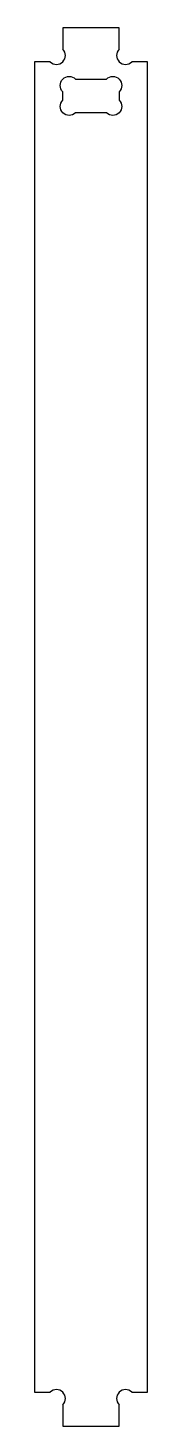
# Model space of a CAD drawing. Header units: millimetres. Extents: x -230 to -190, y -485 to 12.
import ezdxf

# ---------------------------------------------------------------- set-up
doc = ezdxf.new("R2010")
doc.units = ezdxf.units.MM
doc.header["$MEASUREMENT"] = 0

msp = doc.modelspace()

# ---------------------------------------------------------------- linework, layer by layer
for p, q in [((-199.66, 12), (-219.66, 12)), ((-219.66, 12), (-219.66, 4.5)), ((-199.66, 4.5), (-199.66, 12)), ((-189.66, 0), (-195.15, 0)), ((-189.66, -472.89), (-189.66, 0)), ((-224.16, 0), (-229.66, 0)), ((-229.66, 0), (-229.66, -472.89)), ((-229.66, -472.89), (-224.16, -472.89)), ((-195.15, -472.89), (-189.66, -472.89)), ((-219.66, -477.39), (-219.66, -484.89)), ((-199.66, -484.89), (-199.66, -477.39)), ((-219.66, -484.89), (-199.66, -484.89))]:
    msp.add_line(p, q)
msp.add_lwpolyline([(-204.16, -6.16, -1), (-199.66, -10.67), (-199.66, -13.66, -1), (-204.16, -18.16), (-215.15, -18.16, -1), (-219.66, -13.66), (-219.66, -10.67, -1), (-215.15, -6.16)], format="xyb", close=True)
for centre, start, end in [((-221.91, 2.25), -135, 45), ((-197.41, 2.25), 135, 315), ((-221.91, -475.14), -45, 135), ((-197.41, -475.14), 45, 225)]:
    msp.add_arc(centre, 3.18, start, end)

doc.saveas('drawing.dxf')
